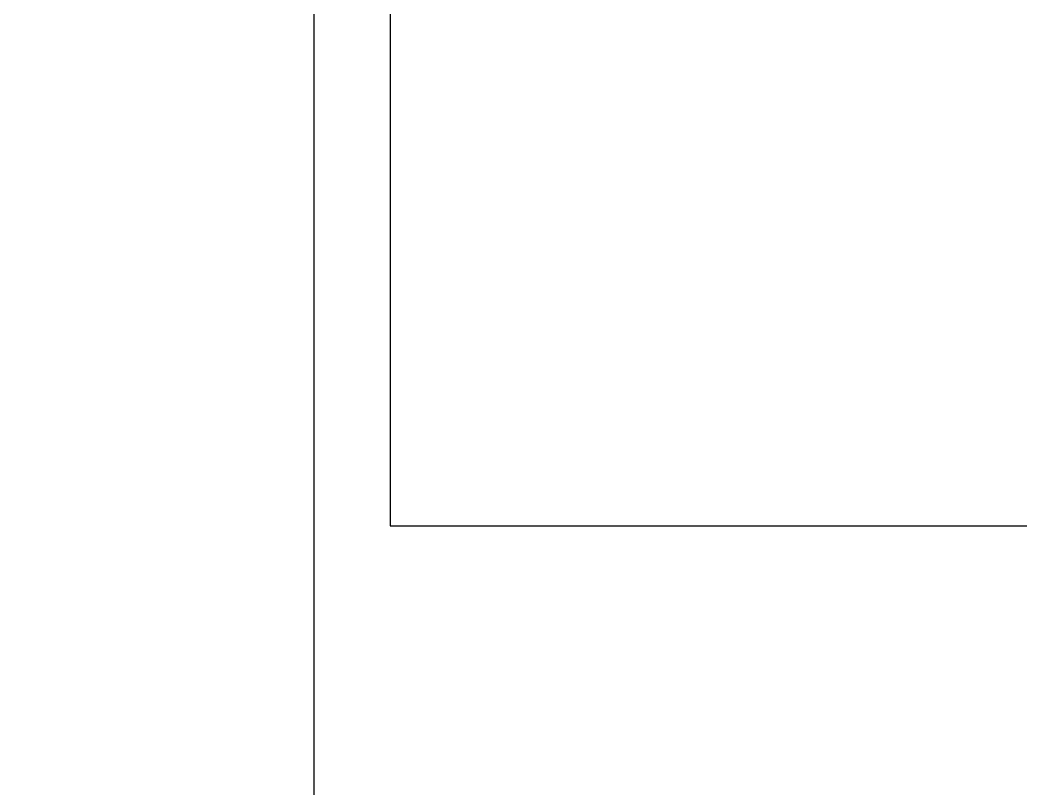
# Model space of a CAD drawing. Header units: millimetres. Extents: x 0 to 69574, y -5 to 41746.
# Drawn here: x 39667.07 to 39704.91, y 32614.53 to 32643.61 of the extents above; entities that cross this region are included whole.
import ezdxf

# ---------------------------------------------------------------- set-up
doc = ezdxf.new("R2010")
doc.units = ezdxf.units.MM
doc.set_wipeout_variables(frame=1)
doc.layers.add('! NO PLOT !', color=7, linetype='Continuous', true_color=0xff75dd, plot=False)
doc.layers.add('000-PI-Oprema', color=30, linetype='Continuous', lineweight=5)
doc.layers.add('000-PI-ORMAR', color=2, linetype='Continuous')

# ---------------------------------------------------------------- blocks, each defined once
blk = doc.blocks.new('F60-47290126')
blk.add_wipeout([(46615.131, 36167.854), (46650.831, 36167.854), (46650.831, 36078.354), (46615.131, 36078.354)]).dxf.layer = '000-PI-Oprema'
at = {"layer": '000-PI-Oprema'}
for p, q in [((46615.131, 36101.825), (46615.131, 36144.384)), ((46650.831, 36101.825), (46650.831, 36144.384)), ((46627.381, 36142.305), (46638.581, 36142.305)), ((46627.381, 36141.03), (46627.381, 36142.305)), ((46638.581, 36142.305), (46638.581, 36141.03)), ((46615.131, 36141.03), (46627.381, 36141.03)), ((46615.131, 36140.904), (46650.831, 36140.904)), ((46627.381, 36141.123), (46638.581, 36141.123)), ((46627.381, 36140.955), (46627.381, 36141.03)), ((46638.581, 36140.955), (46627.381, 36140.955)), ((46627.381, 36140.955), (46627.381, 36137.846)), ((46638.581, 36141.03), (46638.581, 36140.955)), ((46638.581, 36141.03), (46650.831, 36141.03)), ((46638.581, 36140.955), (46638.581, 36137.846)), ((46626.681, 36131.154), (46626.681, 36140.654)), ((46626.681, 36140.654), (46631.131, 36140.654)), ((46626.681, 36140.654), (46626.681, 36140.654)), ((46631.131, 36140.654), (46631.131, 36131.154)), ((46631.131, 36140.654), (46631.131, 36140.654)), ((46630.283, 36139.765), (46627.529, 36139.765)), ((46627.529, 36139.765), (46627.94, 36139.354)), ((46627.529, 36132.043), (46627.529, 36139.765)), ((46629.872, 36139.354), (46630.283, 36139.765)), ((46630.283, 36139.765), (46630.283, 36132.043)), ((46627.94, 36139.354), (46629.872, 36139.354)), ((46627.981, 36132.454), (46627.981, 36139.354)), ((46627.981, 36139.354), (46627.981, 36139.354)), ((46629.06, 36139.354), (46629.831, 36138.605)), ((46629.06, 36139.354), (46629.06, 36139.354)), ((46629.831, 36139.354), (46629.831, 36132.454)), ((46629.831, 36139.354), (46629.831, 36139.354)), ((46638.581, 36138.771), (46627.381, 36138.771)), ((46629.831, 36138.605), (46629.831, 36138.605)), ((46627.381, 36137.846), (46627.381, 36137.475)), ((46638.581, 36137.846), (46627.381, 36137.846)), ((46638.581, 36137.475), (46638.581, 36137.846)), ((46638.581, 36137.597), (46627.381, 36137.597)), ((46627.381, 36137.475), (46638.581, 36137.475)), ((46628.246, 36134.154), (46628.246, 36137.654)), ((46628.246, 36137.654), (46628.246, 36137.654)), ((46628.246, 36137.654), (46628.626, 36137.654)), ((46628.366, 36137.404), (46628.467, 36137.404)), ((46628.366, 36137.004), (46628.366, 36137.404)), ((46628.467, 36137.404), (46628.626, 36137.404)), ((46628.467, 36137.329), (46628.467, 36137.404)), ((46628.601, 36137.404), (46628.601, 36137.404)), ((46628.601, 36137.329), (46628.601, 36137.404)), ((46628.626, 36137.654), (46628.626, 36137.654)), ((46628.626, 36137.654), (46628.846, 36137.654)), ((46628.626, 36134.154), (46628.626, 36137.654)), ((46628.626, 36137.404), (46628.846, 36137.404)), ((46628.626, 36137.404), (46628.626, 36137.404)), ((46628.846, 36137.654), (46628.846, 36137.654)), ((46628.846, 36137.404), (46628.846, 36137.654)), ((46628.846, 36137.404), (46628.846, 36137.404)), ((46628.366, 36137.004), (46628.467, 36137.004)), ((46628.4, 36137.329), (46628.387, 36137.329)), ((46628.387, 36137.329), (46628.387, 36137.079)), ((46628.4, 36137.079), (46628.387, 36137.079)), ((46628.4, 36137.329), (46628.467, 36137.329)), ((46628.4, 36137.079), (46628.4, 36137.329)), ((46628.4, 36137.079), (46628.467, 36137.079)), ((46628.403, 36137.079), (46628.403, 36137.329)), ((46628.467, 36137.329), (46628.626, 36137.329)), ((46628.467, 36137.079), (46628.626, 36137.079)), ((46628.467, 36137.004), (46628.467, 36137.079)), ((46628.467, 36137.004), (46628.626, 36137.004)), ((46628.601, 36137.329), (46628.601, 36137.329)), ((46628.601, 36137.079), (46628.601, 36137.079)), ((46628.601, 36137.004), (46628.601, 36137.079)), ((46628.601, 36137.004), (46628.601, 36137.004)), ((46628.626, 36137.329), (46628.751, 36137.329)), ((46628.626, 36137.079), (46628.751, 36137.079)), ((46628.626, 36137.004), (46628.626, 36137.004)), ((46628.626, 36137.004), (46628.846, 36137.004)), ((46628.751, 36137.329), (46628.751, 36137.329)), ((46628.751, 36137.079), (46628.751, 36137.329)), ((46628.751, 36137.079), (46628.751, 36137.079)), ((46628.846, 36137.004), (46628.846, 36137.004)), ((46628.846, 36136.754), (46628.846, 36137.004)), ((46628.366, 36136.754), (46628.467, 36136.754)), ((46628.366, 36136.354), (46628.366, 36136.754)), ((46628.4, 36136.679), (46628.387, 36136.679)), ((46628.387, 36136.679), (46628.387, 36136.429)), ((46628.4, 36136.679), (46628.467, 36136.679)), ((46628.4, 36136.429), (46628.4, 36136.679)), ((46628.403, 36136.429), (46628.403, 36136.679)), ((46628.467, 36136.754), (46628.626, 36136.754)), ((46628.467, 36136.679), (46628.467, 36136.754)), ((46628.467, 36136.679), (46628.626, 36136.679)), ((46628.601, 36136.754), (46628.601, 36136.754)), ((46628.601, 36136.679), (46628.601, 36136.754)), ((46628.601, 36136.679), (46628.601, 36136.679)), ((46628.626, 36136.754), (46628.846, 36136.754)), ((46628.626, 36136.754), (46628.626, 36136.754)), ((46628.626, 36136.679), (46628.751, 36136.679)), ((46628.751, 36136.679), (46628.751, 36136.679)), ((46628.751, 36136.429), (46628.751, 36136.679)), ((46628.846, 36136.754), (46628.846, 36136.754)), ((46628.366, 36136.354), (46628.467, 36136.354)), ((46628.4, 36136.429), (46628.387, 36136.429)), ((46628.4, 36136.429), (46628.467, 36136.429)), ((46628.467, 36136.429), (46628.626, 36136.429)), ((46628.467, 36136.354), (46628.467, 36136.429)), ((46628.467, 36136.354), (46628.626, 36136.354)), ((46628.601, 36136.429), (46628.601, 36136.429)), ((46628.601, 36136.354), (46628.601, 36136.429)), ((46628.601, 36136.354), (46628.601, 36136.354)), ((46628.626, 36136.429), (46628.751, 36136.429)), ((46628.626, 36136.354), (46628.626, 36136.354)), ((46628.626, 36136.354), (46628.846, 36136.354)), ((46628.751, 36136.429), (46628.751, 36136.429)), ((46628.846, 36136.354), (46628.846, 36136.354)), ((46628.846, 36136.104), (46628.846, 36136.354)), ((46628.366, 36136.104), (46628.467, 36136.104)), ((46628.366, 36135.704), (46628.366, 36136.104)), ((46628.4, 36136.029), (46628.387, 36136.029)), ((46628.387, 36136.029), (46628.387, 36135.779)), ((46628.4, 36136.029), (46628.467, 36136.029)), ((46628.4, 36135.779), (46628.4, 36136.029)), ((46628.403, 36135.779), (46628.403, 36136.029)), ((46628.467, 36136.104), (46628.626, 36136.104)), ((46628.467, 36136.029), (46628.467, 36136.104)), ((46628.467, 36136.029), (46628.626, 36136.029)), ((46628.601, 36136.104), (46628.601, 36136.104)), ((46628.601, 36136.029), (46628.601, 36136.104)), ((46628.601, 36136.029), (46628.601, 36136.029)), ((46628.626, 36136.104), (46628.846, 36136.104)), ((46628.626, 36136.104), (46628.626, 36136.104)), ((46628.626, 36136.029), (46628.751, 36136.029)), ((46628.751, 36136.029), (46628.751, 36136.029)), ((46628.751, 36135.779), (46628.751, 36136.029)), ((46628.846, 36136.104), (46628.846, 36136.104)), ((46628.366, 36135.704), (46628.467, 36135.704)), ((46628.4, 36135.779), (46628.387, 36135.779)), ((46628.4, 36135.779), (46628.467, 36135.779)), ((46628.467, 36135.779), (46628.626, 36135.779)), ((46628.467, 36135.704), (46628.467, 36135.779)), ((46628.467, 36135.704), (46628.626, 36135.704)), ((46628.601, 36135.779), (46628.601, 36135.779)), ((46628.601, 36135.704), (46628.601, 36135.779)), ((46628.601, 36135.704), (46628.601, 36135.704)), ((46628.626, 36135.779), (46628.751, 36135.779)), ((46628.626, 36135.704), (46628.626, 36135.704)), ((46628.626, 36135.704), (46628.846, 36135.704)), ((46628.751, 36135.779), (46628.751, 36135.779)), ((46628.846, 36135.704), (46628.846, 36135.704)), ((46628.846, 36135.454), (46628.846, 36135.704)), ((46628.366, 36135.454), (46628.467, 36135.454)), ((46628.366, 36135.054), (46628.366, 36135.454)), ((46628.4, 36135.379), (46628.387, 36135.379)), ((46628.387, 36135.379), (46628.387, 36135.129)), ((46628.4, 36135.129), (46628.387, 36135.129)), ((46628.4, 36135.379), (46628.467, 36135.379)), ((46628.4, 36135.129), (46628.4, 36135.379)), ((46628.4, 36135.129), (46628.467, 36135.129)), ((46628.403, 36135.129), (46628.403, 36135.379)), ((46628.467, 36135.454), (46628.626, 36135.454)), ((46628.467, 36135.379), (46628.467, 36135.454)), ((46628.467, 36135.379), (46628.626, 36135.379)), ((46628.467, 36135.129), (46628.626, 36135.129)), ((46628.467, 36135.054), (46628.467, 36135.129)), ((46628.601, 36135.454), (46628.601, 36135.454)), ((46628.601, 36135.379), (46628.601, 36135.454)), ((46628.601, 36135.379), (46628.601, 36135.379)), ((46628.601, 36135.129), (46628.601, 36135.129)), ((46628.601, 36135.054), (46628.601, 36135.129)), ((46628.626, 36135.454), (46628.846, 36135.454)), ((46628.626, 36135.454), (46628.626, 36135.454)), ((46628.626, 36135.379), (46628.751, 36135.379)), ((46628.626, 36135.129), (46628.751, 36135.129)), ((46628.751, 36135.379), (46628.751, 36135.379)), ((46628.751, 36135.129), (46628.751, 36135.379)), ((46628.751, 36135.129), (46628.751, 36135.129)), ((46628.846, 36135.454), (46628.846, 36135.454)), ((46628.366, 36135.054), (46628.467, 36135.054)), ((46628.366, 36134.804), (46628.467, 36134.804)), ((46628.366, 36134.404), (46628.366, 36134.804)), ((46628.4, 36134.729), (46628.387, 36134.729)), ((46628.387, 36134.729), (46628.387, 36134.479)), ((46628.4, 36134.729), (46628.467, 36134.729)), ((46628.4, 36134.479), (46628.4, 36134.729)), ((46628.403, 36134.479), (46628.403, 36134.729)), ((46628.467, 36135.054), (46628.626, 36135.054)), ((46628.467, 36134.804), (46628.626, 36134.804)), ((46628.467, 36134.729), (46628.467, 36134.804)), ((46628.467, 36134.729), (46628.626, 36134.729)), ((46628.601, 36135.054), (46628.601, 36135.054)), ((46628.601, 36134.804), (46628.601, 36134.804)), ((46628.601, 36134.729), (46628.601, 36134.804)), ((46628.601, 36134.729), (46628.601, 36134.729)), ((46628.626, 36135.054), (46628.626, 36135.054)), ((46628.626, 36135.054), (46628.846, 36135.054)), ((46628.626, 36134.804), (46628.846, 36134.804)), ((46628.626, 36134.804), (46628.626, 36134.804)), ((46628.626, 36134.729), (46628.751, 36134.729)), ((46628.751, 36134.729), (46628.751, 36134.729)), ((46628.751, 36134.479), (46628.751, 36134.729)), ((46628.846, 36135.054), (46628.846, 36135.054)), ((46628.846, 36134.804), (46628.846, 36135.054)), ((46628.846, 36134.804), (46628.846, 36134.804)), ((46628.366, 36134.404), (46628.467, 36134.404)), ((46628.4, 36134.479), (46628.387, 36134.479)), ((46628.4, 36134.479), (46628.467, 36134.479)), ((46628.467, 36134.479), (46628.626, 36134.479)), ((46628.467, 36134.404), (46628.467, 36134.479)), ((46628.467, 36134.404), (46628.626, 36134.404)), ((46628.601, 36134.479), (46628.601, 36134.479)), ((46628.601, 36134.404), (46628.601, 36134.479)), ((46628.601, 36134.404), (46628.601, 36134.404)), ((46628.626, 36134.479), (46628.751, 36134.479)), ((46628.626, 36134.404), (46628.846, 36134.404)), ((46628.626, 36134.404), (46628.626, 36134.404)), ((46628.751, 36134.479), (46628.751, 36134.479)), ((46628.846, 36134.404), (46628.846, 36134.404)), ((46628.846, 36134.154), (46628.846, 36134.404)), ((46628.246, 36134.154), (46628.626, 36134.154)), ((46628.246, 36134.154), (46628.246, 36134.154)), ((46628.626, 36134.154), (46628.846, 36134.154)), ((46628.626, 36134.154), (46628.626, 36134.154)), ((46628.846, 36134.154), (46628.846, 36134.154)), ((46642.736, 36133.033), (46642.737, 36133.299)), ((46642.737, 36133.564), (46646.345, 36133.564)), ((46642.737, 36133.299), (46642.737, 36133.564)), ((46642.737, 36133.564), (46642.737, 36133.564)), ((46646.346, 36133.299), (46646.345, 36133.564)), ((46646.345, 36133.564), (46646.345, 36133.564)), ((46646.347, 36133.033), (46646.346, 36133.299)), ((46629.831, 36133.203), (46629.06, 36132.454)), ((46629.831, 36133.203), (46629.831, 36133.203)), ((46642.736, 36132.768), (46642.736, 36133.033)), ((46646.347, 36132.768), (46646.347, 36133.033)), ((46642.735, 36132.502), (46642.736, 36132.768)), ((46642.735, 36132.236), (46642.735, 36132.502)), ((46646.348, 36132.502), (46646.347, 36132.768)), ((46646.348, 36132.236), (46646.348, 36132.502)), ((46627.529, 36132.043), (46627.94, 36132.454)), ((46627.94, 36132.454), (46629.872, 36132.454)), ((46627.981, 36132.454), (46627.981, 36132.454)), ((46629.06, 36132.454), (46629.06, 36132.454)), ((46629.831, 36132.454), (46629.831, 36132.454)), ((46630.283, 36132.043), (46629.872, 36132.454)), ((46642.734, 36131.971), (46642.735, 36132.236)), ((46646.349, 36131.971), (46646.348, 36132.236)), ((46630.283, 36132.043), (46627.529, 36132.043)), ((46642.733, 36131.705), (46642.734, 36131.971)), ((46642.733, 36131.705), (46646.35, 36131.705)), ((46642.733, 36131.705), (46642.733, 36131.705)), ((46646.35, 36131.705), (46646.349, 36131.971)), ((46646.35, 36131.705), (46646.35, 36131.705)), ((46631.131, 36131.154), (46626.681, 36131.154)), ((46626.681, 36131.154), (46626.681, 36131.154)), ((46631.131, 36131.154), (46631.131, 36131.154)), ((46642.737, 36129.964), (46646.345, 36129.964)), ((46642.737, 36129.699), (46642.737, 36129.964)), ((46642.737, 36129.964), (46642.737, 36129.964)), ((46646.346, 36129.699), (46646.345, 36129.964)), ((46646.345, 36129.964), (46646.345, 36129.964)), ((46642.736, 36129.433), (46642.737, 36129.699)), ((46642.736, 36129.168), (46642.736, 36129.433)), ((46646.347, 36129.433), (46646.346, 36129.699)), ((46646.347, 36129.168), (46646.347, 36129.433)), ((46615.131, 36129.104), (46615.131, 36129.104)), ((46616.083, 36129.104), (46615.131, 36129.104)), ((46615.157, 36129.104), (46615.157, 36117.104)), ((46615.157, 36129.104), (46615.157, 36117.104)), ((46615.157, 36129.104), (46615.157, 36117.104)), ((46615.157, 36129.104), (46615.157, 36117.104)), ((46616.083, 36117.104), (46616.083, 36129.104)), ((46616.083, 36117.104), (46616.083, 36129.104)), ((46616.083, 36117.104), (46616.083, 36129.104)), ((46616.083, 36117.104), (46616.083, 36129.104)), ((46616.083, 36117.104), (46616.083, 36129.104)), ((46642.735, 36128.902), (46642.736, 36129.168)), ((46646.348, 36128.902), (46646.347, 36129.168)), ((46649.879, 36117.104), (46649.879, 36129.104)), ((46650.831, 36129.104), (46649.879, 36129.104)), ((46649.879, 36129.104), (46649.879, 36117.104)), ((46649.879, 36117.104), (46649.879, 36129.104)), ((46649.879, 36117.104), (46649.879, 36129.104)), ((46649.879, 36117.104), (46649.879, 36129.104)), ((46650.806, 36117.104), (46650.806, 36129.104)), ((46650.806, 36117.104), (46650.806, 36129.104)), ((46650.806, 36117.104), (46650.806, 36129.104)), ((46650.806, 36117.104), (46650.806, 36129.104)), ((46650.831, 36129.104), (46650.831, 36129.104)), ((46642.735, 36128.636), (46642.735, 36128.902)), ((46646.348, 36128.636), (46646.348, 36128.902)), ((46642.733, 36128.105), (46642.734, 36128.371)), ((46642.734, 36128.371), (46642.735, 36128.636)), ((46646.349, 36128.371), (46646.348, 36128.636)), ((46646.35, 36128.105), (46646.349, 36128.371)), ((46642.733, 36128.105), (46646.35, 36128.105)), ((46642.733, 36128.105), (46642.733, 36128.105)), ((46646.35, 36128.105), (46646.35, 36128.105)), ((46630.942, 36127.769), (46630.942, 36127.504)), ((46634.541, 36127.769), (46630.942, 36127.769)), ((46630.942, 36127.769), (46630.942, 36127.769)), ((46634.541, 36127.769), (46634.541, 36127.504)), ((46634.541, 36127.769), (46634.541, 36127.769)), ((46630.942, 36127.504), (46630.943, 36127.24)), ((46630.943, 36127.24), (46630.943, 36126.975)), ((46634.541, 36127.504), (46634.54, 36127.24)), ((46634.54, 36127.24), (46634.54, 36126.975)), ((46630.943, 36126.975), (46630.943, 36126.711)), ((46634.54, 36126.975), (46634.54, 36126.711)), ((46630.943, 36126.711), (46630.943, 36126.446)), ((46630.943, 36126.446), (46630.944, 36126.182)), ((46634.54, 36126.446), (46634.539, 36126.182)), ((46634.54, 36126.711), (46634.54, 36126.446)), ((46630.944, 36126.182), (46630.944, 36125.917)), ((46634.539, 36126.182), (46634.539, 36125.917)), ((46642.736, 36125.833), (46642.737, 36126.099)), ((46642.737, 36126.364), (46646.345, 36126.364)), ((46642.737, 36126.099), (46642.737, 36126.364)), ((46642.737, 36126.364), (46642.737, 36126.364)), ((46646.346, 36126.099), (46646.345, 36126.364)), ((46646.345, 36126.364), (46646.345, 36126.364)), ((46646.347, 36125.833), (46646.346, 36126.099)), ((46634.539, 36125.917), (46630.944, 36125.917)), ((46630.944, 36125.917), (46630.944, 36125.917)), ((46634.539, 36125.917), (46634.539, 36125.917)), ((46642.736, 36125.568), (46642.736, 36125.833)), ((46646.347, 36125.568), (46646.347, 36125.833)), ((46642.735, 36125.302), (46642.736, 36125.568)), ((46642.735, 36125.036), (46642.735, 36125.302)), ((46646.348, 36125.302), (46646.347, 36125.568)), ((46646.348, 36125.036), (46646.348, 36125.302)), ((46642.734, 36124.771), (46642.735, 36125.036)), ((46646.349, 36124.771), (46646.348, 36125.036)), ((46642.733, 36124.505), (46642.734, 36124.771)), ((46646.35, 36124.505), (46646.349, 36124.771)), ((46642.733, 36124.505), (46646.35, 36124.505)), ((46642.733, 36124.505), (46642.733, 36124.505)), ((46646.35, 36124.505), (46646.35, 36124.505)), ((46630.945, 36123.813), (46630.945, 36124.062)), ((46634.538, 36124.062), (46630.945, 36124.062)), ((46630.945, 36124.062), (46630.945, 36124.062)), ((46630.945, 36123.564), (46630.945, 36123.813)), ((46634.538, 36124.062), (46634.538, 36123.813)), ((46634.538, 36124.062), (46634.538, 36124.062)), ((46634.538, 36123.813), (46634.538, 36123.564)), ((46630.945, 36123.314), (46630.945, 36123.564)), ((46634.538, 36123.564), (46634.538, 36123.314)), ((46630.945, 36123.065), (46630.945, 36123.314)), ((46630.945, 36122.816), (46630.945, 36123.065)), ((46634.538, 36123.314), (46634.538, 36123.065)), ((46634.538, 36123.065), (46634.538, 36122.816)), ((46630.945, 36122.567), (46630.945, 36122.816)), ((46634.538, 36122.816), (46634.538, 36122.567)), ((46642.737, 36122.764), (46646.345, 36122.764)), ((46642.737, 36122.499), (46642.737, 36122.764)), ((46642.737, 36122.764), (46642.737, 36122.764)), ((46646.346, 36122.499), (46646.345, 36122.764)), ((46646.345, 36122.764), (46646.345, 36122.764)), ((46630.945, 36122.318), (46630.945, 36122.567)), ((46634.538, 36122.318), (46630.945, 36122.318)), ((46630.945, 36122.318), (46630.945, 36122.318)), ((46634.538, 36122.567), (46634.538, 36122.318)), ((46634.538, 36122.318), (46634.538, 36122.318)), ((46642.736, 36122.233), (46642.737, 36122.499)), ((46646.347, 36122.233), (46646.346, 36122.499)), ((46642.735, 36121.702), (46642.736, 36121.967)), ((46642.736, 36121.967), (46642.736, 36122.233)), ((46646.347, 36121.967), (46646.347, 36122.233)), ((46646.348, 36121.702), (46646.347, 36121.967)), ((46642.735, 36121.436), (46642.735, 36121.702)), ((46646.348, 36121.436), (46646.348, 36121.702)), ((46642.733, 36120.905), (46642.734, 36121.171)), ((46642.734, 36121.171), (46642.735, 36121.436)), ((46646.349, 36121.171), (46646.348, 36121.436)), ((46646.35, 36120.905), (46646.349, 36121.171)), ((46642.733, 36120.905), (46646.35, 36120.905)), ((46642.733, 36120.905), (46642.733, 36120.905)), ((46646.35, 36120.905), (46646.35, 36120.905)), ((46630.944, 36120.462), (46630.944, 36120.213)), ((46634.539, 36120.462), (46630.944, 36120.462)), ((46630.944, 36120.462), (46630.944, 36120.462)), ((46634.539, 36120.462), (46634.539, 36120.213)), ((46634.539, 36120.462), (46634.539, 36120.462)), ((46616.138, 36119.918), (46616.145, 36119.983)), ((46616.145, 36119.983), (46616.157, 36120.048)), ((46616.157, 36120.048), (46616.164, 36120.084)), ((46616.157, 36120.048), (46616.157, 36120.048)), ((46616.164, 36120.084), (46616.173, 36120.121)), ((46616.173, 36120.121), (46616.182, 36120.157)), ((46616.182, 36120.157), (46616.193, 36120.193)), ((46616.193, 36120.193), (46616.204, 36120.229)), ((46616.204, 36120.229), (46616.217, 36120.265)), ((46616.217, 36120.265), (46616.23, 36120.3)), ((46616.23, 36120.3), (46616.296, 36120.287)), ((46616.23, 36120.3), (46616.23, 36120.3)), ((46616.296, 36120.287), (46616.362, 36120.275)), ((46616.362, 36120.275), (46616.428, 36120.263)), ((46616.428, 36120.263), (46616.494, 36120.251)), ((46616.494, 36120.251), (46616.56, 36120.238)), ((46616.56, 36120.238), (46616.626, 36120.226)), ((46616.572, 36119.988), (46616.561, 36119.953)), ((46616.585, 36120.022), (46616.572, 36119.988)), ((46616.6, 36120.056), (46616.585, 36120.022)), ((46616.616, 36120.089), (46616.6, 36120.056)), ((46616.633, 36120.121), (46616.616, 36120.089)), ((46616.626, 36120.226), (46616.692, 36120.214)), ((46616.652, 36120.153), (46616.633, 36120.121)), ((46616.671, 36120.184), (46616.652, 36120.153)), ((46616.692, 36120.214), (46616.671, 36120.184)), ((46616.692, 36120.214), (46616.692, 36120.214)), ((46617.432, 36120.073), (46617.498, 36120.062)), ((46617.452, 36120.043), (46617.432, 36120.073)), ((46617.432, 36120.073), (46617.432, 36120.073)), ((46617.472, 36120.012), (46617.452, 36120.043)), ((46617.49, 36119.98), (46617.472, 36120.012)), ((46617.506, 36119.947), (46617.49, 36119.98)), ((46617.498, 36120.062), (46617.564, 36120.05)), ((46617.564, 36120.05), (46617.63, 36120.038)), ((46617.63, 36120.038), (46617.697, 36120.026)), ((46617.697, 36120.026), (46617.763, 36120.014)), ((46617.763, 36120.014), (46617.829, 36120.002)), ((46617.829, 36120.002), (46617.895, 36119.99)), ((46617.895, 36119.99), (46617.917, 36119.928)), ((46617.895, 36119.99), (46617.895, 36119.99)), ((46630.944, 36120.213), (46630.944, 36119.963)), ((46634.539, 36120.213), (46634.539, 36119.963)), ((46616.131, 36119.786), (46616.133, 36119.852)), ((46616.132, 36119.72), (46616.131, 36119.786)), ((46616.137, 36119.654), (46616.132, 36119.72)), ((46616.133, 36119.852), (46616.138, 36119.918)), ((46616.144, 36119.589), (46616.137, 36119.654)), ((46616.54, 36119.846), (46616.537, 36119.809)), ((46616.537, 36119.809), (46616.537, 36119.773)), ((46616.537, 36119.773), (46616.539, 36119.736)), ((46616.539, 36119.736), (46616.543, 36119.7)), ((46616.545, 36119.882), (46616.54, 36119.846)), ((46616.543, 36119.7), (46616.549, 36119.664)), ((46616.552, 36119.918), (46616.545, 36119.882)), ((46616.549, 36119.664), (46616.557, 36119.628)), ((46616.561, 36119.953), (46616.552, 36119.918)), ((46616.557, 36119.628), (46616.568, 36119.593)), ((46616.568, 36119.593), (46616.581, 36119.558)), ((46617.522, 36119.914), (46617.506, 36119.947)), ((46617.535, 36119.88), (46617.522, 36119.914)), ((46617.548, 36119.845), (46617.535, 36119.88)), ((46617.558, 36119.81), (46617.548, 36119.845)), ((46617.567, 36119.774), (46617.558, 36119.81)), ((46617.575, 36119.738), (46617.567, 36119.774)), ((46617.581, 36119.702), (46617.575, 36119.738)), ((46617.585, 36119.666), (46617.581, 36119.702)), ((46617.588, 36119.629), (46617.585, 36119.666)), ((46617.587, 36119.556), (46617.589, 36119.592)), ((46617.589, 36119.592), (46617.588, 36119.629)), ((46617.917, 36119.928), (46617.936, 36119.865)), ((46617.936, 36119.865), (46617.952, 36119.802)), ((46617.952, 36119.802), (46617.966, 36119.737)), ((46617.966, 36119.737), (46617.977, 36119.672)), ((46617.977, 36119.672), (46617.985, 36119.607)), ((46617.985, 36119.607), (46617.99, 36119.542)), ((46630.944, 36119.963), (46630.943, 36119.714)), ((46630.943, 36119.714), (46630.943, 36119.464)), ((46634.539, 36119.963), (46634.54, 36119.714)), ((46634.54, 36119.714), (46634.54, 36119.464)), ((46616.155, 36119.524), (46616.144, 36119.589)), ((46616.168, 36119.46), (46616.155, 36119.524)), ((46616.186, 36119.396), (46616.168, 36119.46)), ((46616.207, 36119.333), (46616.186, 36119.396)), ((46616.232, 36119.272), (46616.207, 36119.333)), ((46616.261, 36119.213), (46616.232, 36119.272)), ((46616.581, 36119.558), (46616.596, 36119.525)), ((46616.596, 36119.525), (46616.614, 36119.493)), ((46616.614, 36119.493), (46616.634, 36119.462)), ((46616.634, 36119.462), (46616.655, 36119.433)), ((46616.655, 36119.433), (46616.679, 36119.405)), ((46616.679, 36119.405), (46616.704, 36119.378)), ((46616.704, 36119.378), (46616.731, 36119.353)), ((46616.731, 36119.353), (46616.76, 36119.33)), ((46616.76, 36119.33), (46616.79, 36119.308)), ((46616.79, 36119.308), (46616.821, 36119.289)), ((46616.821, 36119.289), (46616.853, 36119.271)), ((46616.853, 36119.271), (46616.886, 36119.255)), ((46616.886, 36119.255), (46616.92, 36119.241)), ((46616.92, 36119.241), (46616.954, 36119.229)), ((46616.954, 36119.229), (46616.99, 36119.219)), ((46616.99, 36119.219), (46617.025, 36119.21)), ((46617.318, 36119.206), (46617.353, 36119.216)), ((46617.353, 36119.216), (46617.387, 36119.229)), ((46617.387, 36119.229), (46617.42, 36119.246)), ((46617.42, 36119.246), (46617.451, 36119.267)), ((46617.451, 36119.267), (46617.479, 36119.29)), ((46617.479, 36119.29), (46617.504, 36119.317)), ((46617.504, 36119.317), (46617.526, 36119.347)), ((46617.526, 36119.347), (46617.544, 36119.379)), ((46617.544, 36119.379), (46617.559, 36119.412)), ((46617.559, 36119.412), (46617.57, 36119.447)), ((46617.57, 36119.447), (46617.579, 36119.483)), ((46617.579, 36119.483), (46617.584, 36119.519)), ((46617.584, 36119.519), (46617.587, 36119.556)), ((46617.984, 36119.278), (46617.974, 36119.213)), ((46617.99, 36119.344), (46617.984, 36119.278)), ((46617.99, 36119.542), (46617.993, 36119.476)), ((46617.993, 36119.41), (46617.99, 36119.344)), ((46617.993, 36119.476), (46617.993, 36119.41)), ((46630.943, 36119.464), (46630.943, 36119.215)), ((46630.943, 36119.215), (46630.943, 36118.965)), ((46634.54, 36119.464), (46634.54, 36119.215)), ((46634.54, 36119.215), (46634.54, 36118.965)), ((46616.293, 36119.156), (46616.261, 36119.213)), ((46616.329, 36119.101), (46616.293, 36119.156)), ((46616.369, 36119.048), (46616.329, 36119.101)), ((46616.412, 36118.998), (46616.369, 36119.048)), ((46616.458, 36118.951), (46616.412, 36118.998)), ((46616.507, 36118.906), (46616.458, 36118.951)), ((46616.557, 36118.864), (46616.507, 36118.906)), ((46616.61, 36118.826), (46616.557, 36118.864)), ((46617.025, 36119.21), (46617.062, 36119.204)), ((46617.062, 36119.204), (46617.098, 36119.199)), ((46617.098, 36119.199), (46617.135, 36119.195)), ((46617.135, 36119.195), (46617.171, 36119.193)), ((46617.171, 36119.193), (46617.208, 36119.193)), ((46617.208, 36119.193), (46617.245, 36119.195)), ((46617.245, 36119.195), (46617.281, 36119.199)), ((46617.281, 36119.199), (46617.318, 36119.206)), ((46617.821, 36118.852), (46617.776, 36118.802)), ((46617.859, 36118.905), (46617.821, 36118.852)), ((46617.893, 36118.962), (46617.859, 36118.905)), ((46617.92, 36119.022), (46617.893, 36118.962)), ((46617.943, 36119.085), (46617.92, 36119.022)), ((46617.961, 36119.148), (46617.943, 36119.085)), ((46617.974, 36119.213), (46617.961, 36119.148)), ((46630.943, 36118.965), (46630.942, 36118.716)), ((46634.54, 36118.965), (46634.541, 36118.716)), ((46642.736, 36118.633), (46642.737, 36118.899)), ((46642.737, 36119.164), (46646.345, 36119.164)), ((46642.737, 36118.899), (46642.737, 36119.164)), ((46642.737, 36119.164), (46642.737, 36119.164)), ((46646.346, 36118.899), (46646.345, 36119.164)), ((46646.345, 36119.164), (46646.345, 36119.164)), ((46646.347, 36118.633), (46646.346, 36118.899)), ((46616.666, 36118.79), (46616.61, 36118.826)), ((46616.723, 36118.757), (46616.666, 36118.79)), ((46616.782, 36118.728), (46616.723, 36118.757)), ((46616.843, 36118.702), (46616.782, 36118.728)), ((46616.905, 36118.679), (46616.843, 36118.702)), ((46616.968, 36118.66), (46616.905, 36118.679)), ((46617.032, 36118.644), (46616.968, 36118.66)), ((46617.097, 36118.632), (46617.032, 36118.644)), ((46617.162, 36118.624), (46617.097, 36118.632)), ((46617.228, 36118.62), (46617.162, 36118.624)), ((46617.294, 36118.619), (46617.228, 36118.62)), ((46617.36, 36118.622), (46617.294, 36118.619)), ((46617.426, 36118.63), (46617.36, 36118.622)), ((46617.49, 36118.644), (46617.426, 36118.63)), ((46617.553, 36118.663), (46617.49, 36118.644)), ((46617.615, 36118.688), (46617.553, 36118.663)), ((46617.673, 36118.72), (46617.615, 36118.688)), ((46617.727, 36118.758), (46617.673, 36118.72)), ((46617.776, 36118.802), (46617.727, 36118.758)), ((46634.541, 36118.716), (46630.942, 36118.716)), ((46630.942, 36118.716), (46630.942, 36118.716)), ((46634.541, 36118.716), (46634.541, 36118.716)), ((46642.736, 36118.367), (46642.736, 36118.633)), ((46646.347, 36118.367), (46646.347, 36118.633)), ((46616.237, 36118.071), (46616.273, 36118.125)), ((46616.273, 36118.125), (46616.314, 36118.176)), ((46616.314, 36118.176), (46616.36, 36118.221)), ((46616.36, 36118.221), (46616.411, 36118.262)), ((46616.411, 36118.262), (46616.466, 36118.298)), ((46616.466, 36118.298), (46616.524, 36118.327)), ((46616.524, 36118.327), (46616.585, 36118.35)), ((46616.585, 36118.35), (46616.648, 36118.367)), ((46616.648, 36118.367), (46616.712, 36118.379)), ((46616.712, 36118.379), (46616.777, 36118.385)), ((46616.777, 36118.385), (46616.843, 36118.387)), ((46616.843, 36118.387), (46616.908, 36118.385)), ((46616.908, 36118.385), (46616.973, 36118.379)), ((46616.973, 36118.379), (46616.973, 36118.379)), ((46616.973, 36118.379), (46616.995, 36118.376)), ((46616.995, 36118.376), (46617.017, 36118.373)), ((46617.017, 36118.373), (46617.039, 36118.369)), ((46617.039, 36118.369), (46617.061, 36118.365)), ((46617.061, 36118.365), (46617.083, 36118.361)), ((46617.083, 36118.361), (46617.105, 36118.357)), ((46617.105, 36118.357), (46617.127, 36118.352)), ((46617.127, 36118.352), (46617.127, 36118.352)), ((46617.127, 36118.352), (46617.218, 36118.334)), ((46617.218, 36118.334), (46617.218, 36118.334)), ((46617.218, 36118.334), (46617.218, 36118.153)), ((46617.218, 36118.153), (46617.218, 36117.973)), ((46617.403, 36118.22), (46617.403, 36118.22)), ((46617.403, 36118.22), (46617.466, 36118.208)), ((46617.419, 36118.187), (46617.403, 36118.22)), ((46617.435, 36118.154), (46617.419, 36118.187)), ((46617.451, 36118.121), (46617.435, 36118.154)), ((46617.466, 36118.088), (46617.451, 36118.121)), ((46617.466, 36118.208), (46617.529, 36118.196)), ((46617.48, 36118.054), (46617.466, 36118.088)), ((46617.529, 36118.196), (46617.592, 36118.184)), ((46617.592, 36118.184), (46617.655, 36118.172)), ((46617.655, 36118.172), (46617.717, 36118.16)), ((46617.717, 36118.16), (46617.78, 36118.149)), ((46617.78, 36118.149), (46617.843, 36118.137)), ((46617.843, 36118.137), (46617.843, 36118.137)), ((46617.843, 36118.137), (46617.866, 36118.076)), ((46642.735, 36118.102), (46642.736, 36118.367)), ((46642.735, 36117.836), (46642.735, 36118.102)), ((46646.348, 36118.102), (46646.347, 36118.367)), ((46646.348, 36117.836), (46646.348, 36118.102)), ((46616.133, 36117.698), (46616.138, 36117.763)), ((46616.138, 36117.763), (46616.148, 36117.828)), ((46616.148, 36117.828), (46616.162, 36117.891)), ((46616.162, 36117.891), (46616.181, 36117.954)), ((46616.181, 36117.954), (46616.206, 36118.014)), ((46616.206, 36118.014), (46616.237, 36118.071)), ((46616.535, 36117.713), (46616.526, 36117.691)), ((46616.547, 36117.734), (46616.535, 36117.713)), ((46616.56, 36117.754), (46616.547, 36117.734)), ((46616.576, 36117.772), (46616.56, 36117.754)), ((46616.593, 36117.789), (46616.576, 36117.772)), ((46616.612, 36117.804), (46616.593, 36117.789)), ((46616.633, 36117.817), (46616.612, 36117.804)), ((46616.654, 36117.827), (46616.633, 36117.817)), ((46616.677, 36117.836), (46616.654, 36117.827)), ((46616.7, 36117.842), (46616.677, 36117.836)), ((46616.724, 36117.847), (46616.7, 36117.842)), ((46616.748, 36117.85), (46616.724, 36117.847)), ((46616.772, 36117.851), (46616.748, 36117.85)), ((46616.796, 36117.851), (46616.772, 36117.851)), ((46616.82, 36117.85), (46616.796, 36117.851)), ((46616.844, 36117.847), (46616.82, 36117.85)), ((46616.868, 36117.842), (46616.844, 36117.847)), ((46616.868, 36117.743), (46616.868, 36117.842)), ((46616.868, 36117.842), (46616.868, 36117.842)), ((46616.868, 36117.643), (46616.868, 36117.743)), ((46617.218, 36117.973), (46617.218, 36117.792)), ((46617.218, 36117.792), (46617.218, 36117.612)), ((46617.494, 36118.021), (46617.48, 36118.054)), ((46617.508, 36117.987), (46617.494, 36118.021)), ((46617.521, 36117.953), (46617.508, 36117.987)), ((46617.533, 36117.918), (46617.521, 36117.953)), ((46617.544, 36117.884), (46617.533, 36117.918)), ((46617.555, 36117.849), (46617.544, 36117.884)), ((46617.565, 36117.814), (46617.555, 36117.849)), ((46617.575, 36117.779), (46617.565, 36117.814)), ((46617.583, 36117.744), (46617.575, 36117.779)), ((46617.591, 36117.708), (46617.583, 36117.744)), ((46617.598, 36117.673), (46617.591, 36117.708)), ((46617.866, 36118.076), (46617.886, 36118.015)), ((46617.886, 36118.015), (46617.905, 36117.953)), ((46617.905, 36117.953), (46617.922, 36117.891)), ((46617.922, 36117.891), (46617.938, 36117.828)), ((46617.938, 36117.828), (46617.951, 36117.765)), ((46617.951, 36117.765), (46617.963, 36117.701)), ((46617.963, 36117.701), (46617.973, 36117.637)), ((46642.734, 36117.57), (46642.735, 36117.836)), ((46646.349, 36117.57), (46646.348, 36117.836)), ((46616.131, 36117.633), (46616.133, 36117.698)), ((46616.133, 36117.568), (46616.131, 36117.633)), ((46616.139, 36117.503), (46616.133, 36117.568)), ((46616.147, 36117.438), (46616.139, 36117.503)), ((46616.159, 36117.375), (46616.147, 36117.438)), ((46616.175, 36117.312), (46616.159, 36117.375)), ((46616.51, 36117.62), (46616.508, 36117.596)), ((46616.508, 36117.596), (46616.508, 36117.572)), ((46616.508, 36117.572), (46616.509, 36117.548)), ((46616.509, 36117.548), (46616.511, 36117.524)), ((46616.513, 36117.644), (46616.51, 36117.62)), ((46616.511, 36117.524), (46616.515, 36117.5)), ((46616.519, 36117.667), (46616.513, 36117.644)), ((46616.515, 36117.5), (46616.52, 36117.476)), ((46616.526, 36117.691), (46616.519, 36117.667)), ((46616.52, 36117.476), (46616.526, 36117.453)), ((46616.526, 36117.453), (46616.533, 36117.43)), ((46616.533, 36117.43), (46616.542, 36117.408)), ((46616.542, 36117.408), (46616.552, 36117.386)), ((46616.552, 36117.386), (46616.563, 36117.365)), ((46616.563, 36117.365), (46616.576, 36117.345)), ((46616.576, 36117.345), (46616.59, 36117.325)), ((46616.59, 36117.325), (46616.605, 36117.306)), ((46616.868, 36117.543), (46616.868, 36117.643)), ((46616.868, 36117.443), (46616.868, 36117.543)), ((46616.868, 36117.343), (46616.868, 36117.443)), ((46616.868, 36117.243), (46616.868, 36117.343)), ((46617.218, 36117.612), (46617.218, 36117.431)), ((46617.218, 36117.431), (46617.218, 36117.25)), ((46617.603, 36117.637), (46617.598, 36117.673)), ((46617.601, 36117.311), (46617.608, 36117.346)), ((46617.608, 36117.601), (46617.603, 36117.637)), ((46617.612, 36117.565), (46617.608, 36117.601)), ((46617.608, 36117.346), (46617.613, 36117.383)), ((46617.615, 36117.528), (46617.612, 36117.565)), ((46617.613, 36117.383), (46617.616, 36117.419)), ((46617.616, 36117.492), (46617.615, 36117.528)), ((46617.617, 36117.456), (46617.616, 36117.492)), ((46617.616, 36117.419), (46617.617, 36117.456)), ((46617.973, 36117.637), (46617.981, 36117.573)), ((46617.981, 36117.573), (46617.987, 36117.509)), ((46617.987, 36117.509), (46617.991, 36117.445)), ((46617.991, 36117.445), (46617.993, 36117.38)), ((46617.993, 36117.38), (46617.993, 36117.315)), ((46642.733, 36117.305), (46642.734, 36117.57)), ((46646.35, 36117.305), (46646.349, 36117.57)), ((46615.131, 36117.104), (46615.131, 36117.104)), ((46615.131, 36117.104), (46616.083, 36117.104)), ((46616.195, 36117.25), (46616.175, 36117.312)), ((46616.218, 36117.189), (46616.195, 36117.25)), ((46616.245, 36117.13), (46616.218, 36117.189)), ((46616.276, 36117.072), (46616.245, 36117.13)), ((46616.31, 36117.018), (46616.276, 36117.072)), ((46616.348, 36116.965), (46616.31, 36117.018)), ((46616.389, 36116.915), (46616.348, 36116.965)), ((46616.605, 36117.306), (46616.621, 36117.289)), ((46616.621, 36117.289), (46616.639, 36117.272)), ((46616.639, 36117.272), (46616.657, 36117.256)), ((46616.657, 36117.256), (46616.675, 36117.241)), ((46616.675, 36117.241), (46616.695, 36117.227)), ((46616.695, 36117.227), (46616.715, 36117.214)), ((46616.715, 36117.214), (46616.736, 36117.201)), ((46616.736, 36117.201), (46616.757, 36117.19)), ((46616.757, 36117.19), (46616.778, 36117.179)), ((46616.778, 36117.179), (46616.8, 36117.169)), ((46616.8, 36117.169), (46616.822, 36117.16)), ((46616.822, 36117.16), (46616.845, 36117.152)), ((46616.845, 36117.152), (46616.868, 36117.144)), ((46616.868, 36117.144), (46616.868, 36117.243)), ((46616.868, 36117.144), (46616.868, 36117.144)), ((46617.218, 36117.25), (46617.218, 36117.07)), ((46617.218, 36117.07), (46617.218, 36117.07)), ((46617.218, 36117.07), (46617.222, 36117.07)), ((46617.222, 36117.07), (46617.226, 36117.07)), ((46617.226, 36117.07), (46617.23, 36117.069)), ((46617.23, 36117.069), (46617.234, 36117.069)), ((46617.234, 36117.069), (46617.238, 36117.069)), ((46617.238, 36117.069), (46617.242, 36117.068)), ((46617.242, 36117.068), (46617.246, 36117.068)), ((46617.246, 36117.068), (46617.246, 36117.068)), ((46617.246, 36117.068), (46617.282, 36117.067)), ((46617.282, 36117.067), (46617.319, 36117.068)), ((46617.319, 36117.068), (46617.355, 36117.073)), ((46617.355, 36117.073), (46617.39, 36117.081)), ((46617.39, 36117.081), (46617.425, 36117.092)), ((46617.425, 36117.092), (46617.459, 36117.107)), ((46617.459, 36117.107), (46617.49, 36117.127)), ((46617.49, 36117.127), (46617.517, 36117.151)), ((46617.517, 36117.151), (46617.542, 36117.178)), ((46617.542, 36117.178), (46617.562, 36117.209)), ((46617.562, 36117.209), (46617.578, 36117.241)), ((46617.578, 36117.241), (46617.591, 36117.276)), ((46617.591, 36117.276), (46617.601, 36117.311)), ((46617.945, 36116.995), (46617.923, 36116.933)), ((46617.962, 36117.057), (46617.945, 36116.995)), ((46617.975, 36117.121), (46617.962, 36117.057)), ((46617.984, 36117.185), (46617.975, 36117.121)), ((46617.99, 36117.25), (46617.984, 36117.185)), ((46617.993, 36117.315), (46617.99, 36117.25)), ((46642.733, 36117.305), (46646.35, 36117.305)), ((46642.733, 36117.305), (46642.733, 36117.305)), ((46646.35, 36117.305), (46646.35, 36117.305)), ((46649.879, 36117.104), (46650.831, 36117.104)), ((46650.831, 36117.104), (46650.831, 36117.104)), ((46616.433, 36116.867), (46616.389, 36116.915)), ((46616.48, 36116.822), (46616.433, 36116.867)), ((46616.529, 36116.78), (46616.48, 36116.822)), ((46616.581, 36116.741), (46616.529, 36116.78)), ((46616.634, 36116.704), (46616.581, 36116.741)), ((46616.69, 36116.671), (46616.634, 36116.704)), ((46616.747, 36116.64), (46616.69, 36116.671)), ((46616.806, 36116.613), (46616.747, 36116.64)), ((46616.867, 36116.589), (46616.806, 36116.613)), ((46616.928, 36116.569), (46616.867, 36116.589)), ((46616.991, 36116.552), (46616.928, 36116.569)), ((46617.568, 36116.573), (46617.506, 36116.552)), ((46617.627, 36116.6), (46617.568, 36116.573)), ((46617.684, 36116.633), (46617.627, 36116.6)), ((46617.736, 36116.671), (46617.684, 36116.633)), ((46617.784, 36116.716), (46617.736, 36116.671)), ((46617.827, 36116.765), (46617.784, 36116.716)), ((46617.864, 36116.818), (46617.827, 36116.765)), ((46617.896, 36116.874), (46617.864, 36116.818)), ((46617.923, 36116.933), (46617.896, 36116.874)), ((46616.385, 36116.183), (46616.423, 36116.198)), ((46616.423, 36116.198), (46616.462, 36116.21)), ((46616.462, 36116.21), (46616.502, 36116.219)), ((46616.502, 36116.219), (46616.543, 36116.225)), ((46616.543, 36116.225), (46616.583, 36116.228)), ((46616.583, 36116.228), (46616.624, 36116.229)), ((46616.624, 36116.229), (46616.665, 36116.228)), ((46616.665, 36116.228), (46616.706, 36116.225)), ((46616.706, 36116.225), (46616.746, 36116.22)), ((46616.746, 36116.22), (46616.787, 36116.215)), ((46616.787, 36116.215), (46616.827, 36116.209)), ((46616.827, 36116.209), (46616.868, 36116.202)), ((46616.868, 36116.202), (46617.022, 36116.173)), ((46616.868, 36116.202), (46616.868, 36116.202)), ((46617.055, 36116.539), (46616.991, 36116.552)), ((46617.119, 36116.529), (46617.055, 36116.539)), ((46617.184, 36116.523), (46617.119, 36116.529)), ((46617.248, 36116.52), (46617.184, 36116.523)), ((46617.313, 36116.522), (46617.248, 36116.52)), ((46617.378, 36116.527), (46617.313, 36116.522)), ((46617.443, 36116.537), (46617.378, 36116.527)), ((46617.506, 36116.552), (46617.443, 36116.537)), ((46616.133, 36115.79), (46616.137, 36115.83)), ((46616.137, 36115.83), (46616.144, 36115.871)), ((46616.144, 36115.871), (46616.154, 36115.911)), ((46616.154, 36115.911), (46616.167, 36115.95)), ((46616.167, 36115.95), (46616.183, 36115.987)), ((46616.183, 36115.987), (46616.203, 36116.023)), ((46616.203, 36116.023), (46616.226, 36116.057)), ((46616.226, 36116.057), (46616.252, 36116.088)), ((46616.252, 36116.088), (46616.282, 36116.117)), ((46616.282, 36116.117), (46616.314, 36116.142)), ((46616.314, 36116.142), (46616.348, 36116.164)), ((46616.348, 36116.164), (46616.385, 36116.183)), ((46617.022, 36116.173), (46617.176, 36116.144)), ((46617.176, 36116.144), (46617.33, 36116.116)), ((46617.33, 36116.116), (46617.485, 36116.087)), ((46617.485, 36116.087), (46617.639, 36116.058)), ((46617.639, 36116.058), (46617.793, 36116.03)), ((46617.793, 36116.03), (46617.947, 36116.001)), ((46617.947, 36116.001), (46617.947, 36115.923)), ((46617.947, 36116.001), (46617.947, 36116.001)), ((46617.947, 36115.923), (46617.947, 36115.845)), ((46617.947, 36115.845), (46617.947, 36115.768)), ((46616.132, 36115.749), (46616.133, 36115.79)), ((46616.133, 36115.708), (46616.132, 36115.749)), ((46616.136, 36115.667), (46616.133, 36115.708)), ((46616.142, 36115.626), (46616.136, 36115.667)), ((46616.15, 36115.587), (46616.142, 36115.626)), ((46616.161, 36115.547), (46616.15, 36115.587)), ((46616.174, 36115.508), (46616.161, 36115.547)), ((46616.189, 36115.47), (46616.174, 36115.508)), ((46616.206, 36115.433), (46616.189, 36115.47)), ((46616.226, 36115.397), (46616.206, 36115.433)), ((46616.561, 36115.526), (46616.559, 36115.49)), ((46616.559, 36115.49), (46616.562, 36115.453)), ((46616.57, 36115.562), (46616.561, 36115.526)), ((46616.562, 36115.453), (46616.568, 36115.417)), ((46616.586, 36115.595), (46616.57, 36115.562)), ((46616.61, 36115.623), (46616.586, 36115.595)), ((46616.639, 36115.645), (46616.61, 36115.623)), ((46616.672, 36115.66), (46616.639, 36115.645)), ((46616.708, 36115.668), (46616.672, 36115.66)), ((46616.745, 36115.671), (46616.708, 36115.668)), ((46616.781, 36115.669), (46616.745, 36115.671)), ((46616.818, 36115.665), (46616.781, 36115.669)), ((46616.854, 36115.66), (46616.818, 36115.665)), ((46616.891, 36115.653), (46616.854, 36115.66)), ((46616.927, 36115.646), (46616.891, 36115.653)), ((46616.963, 36115.639), (46616.927, 36115.646)), ((46616.999, 36115.631), (46616.963, 36115.639)), ((46617.003, 36115.631), (46616.999, 36115.631)), ((46616.999, 36115.631), (46616.999, 36115.631)), ((46617.006, 36115.63), (46617.003, 36115.631)), ((46617.009, 36115.629), (46617.006, 36115.63)), ((46617.013, 36115.629), (46617.009, 36115.629)), ((46617.016, 36115.628), (46617.013, 36115.629)), ((46617.019, 36115.628), (46617.016, 36115.628)), ((46617.023, 36115.627), (46617.019, 36115.628)), ((46617.155, 36115.602), (46617.023, 36115.627)), ((46617.023, 36115.627), (46617.023, 36115.627)), ((46617.287, 36115.578), (46617.155, 36115.602)), ((46617.419, 36115.554), (46617.287, 36115.578)), ((46617.551, 36115.529), (46617.419, 36115.554)), ((46617.683, 36115.505), (46617.551, 36115.529)), ((46617.815, 36115.481), (46617.683, 36115.505)), ((46617.947, 36115.456), (46617.815, 36115.481)), ((46617.947, 36115.768), (46617.947, 36115.69)), ((46617.947, 36115.69), (46617.947, 36115.612)), ((46617.947, 36115.612), (46617.947, 36115.534)), ((46617.947, 36115.534), (46617.947, 36115.456)), ((46617.947, 36115.456), (46617.947, 36115.456)), ((46630.937, 36115.564), (46630.937, 36115.299)), ((46634.545, 36115.564), (46630.937, 36115.564)), ((46630.937, 36115.564), (46630.937, 36115.564)), ((46634.545, 36115.564), (46634.546, 36115.299)), ((46634.545, 36115.564), (46634.545, 36115.564)), ((46642.737, 36115.564), (46646.345, 36115.564)), ((46642.737, 36115.299), (46642.737, 36115.564)), ((46642.737, 36115.564), (46642.737, 36115.564)), ((46646.346, 36115.299), (46646.345, 36115.564)), ((46646.345, 36115.564), (46646.345, 36115.564)), ((46616.247, 36115.362), (46616.226, 36115.397)), ((46616.27, 36115.329), (46616.247, 36115.362)), ((46616.294, 36115.296), (46616.27, 36115.329)), ((46616.293, 36115.046), (46616.308, 36115.058)), ((46616.32, 36115.265), (46616.294, 36115.296)), ((46616.308, 36115.058), (46616.324, 36115.069)), ((46616.348, 36115.235), (46616.32, 36115.265)), ((46616.324, 36115.069), (46616.341, 36115.079)), ((46616.341, 36115.079), (46616.358, 36115.089)), ((46616.377, 36115.206), (46616.348, 36115.235)), ((46616.358, 36115.089), (46616.375, 36115.097)), ((46616.375, 36115.097), (46616.393, 36115.105)), ((46616.406, 36115.178), (46616.377, 36115.206)), ((46616.393, 36115.105), (46616.412, 36115.112)), ((46616.437, 36115.151), (46616.406, 36115.178)), ((46616.412, 36115.112), (46616.431, 36115.117)), ((46616.431, 36115.117), (46616.45, 36115.122)), ((46616.469, 36115.126), (46616.437, 36115.151)), ((46616.45, 36115.122), (46616.469, 36115.126)), ((46616.469, 36115.126), (46616.469, 36115.126)), ((46616.568, 36115.417), (46616.579, 36115.382)), ((46616.579, 36115.382), (46616.593, 36115.349)), ((46616.593, 36115.349), (46616.612, 36115.317)), ((46616.612, 36115.317), (46616.634, 36115.288)), ((46616.634, 36115.288), (46616.659, 36115.261)), ((46616.659, 36115.261), (46616.686, 36115.237)), ((46616.686, 36115.237), (46616.715, 36115.214)), ((46616.715, 36115.214), (46616.745, 36115.194)), ((46616.745, 36115.194), (46616.776, 36115.176)), ((46616.776, 36115.176), (46616.808, 36115.159)), ((46616.808, 36115.159), (46616.841, 36115.144)), ((46616.841, 36115.144), (46616.875, 36115.13)), ((46616.875, 36115.13), (46616.91, 36115.118)), ((46616.91, 36115.118), (46616.944, 36115.107)), ((46616.944, 36115.107), (46616.979, 36115.097)), ((46616.979, 36115.097), (46617.015, 36115.088)), ((46617.015, 36115.088), (46617.05, 36115.08)), ((46617.05, 36115.08), (46617.086, 36115.072)), ((46617.086, 36115.072), (46617.122, 36115.065)), ((46617.122, 36115.065), (46617.157, 36115.058)), ((46617.157, 36115.058), (46617.193, 36115.051)), ((46630.937, 36115.299), (46630.936, 36115.033)), ((46634.546, 36115.299), (46634.547, 36115.033)), ((46642.736, 36115.033), (46642.737, 36115.299)), ((46646.347, 36115.033), (46646.346, 36115.299)), ((46616.132, 36114.702), (46616.135, 36114.738)), ((46616.132, 36114.665), (46616.132, 36114.702)), ((46616.135, 36114.738), (46616.14, 36114.774)), ((46616.14, 36114.774), (46616.148, 36114.81)), ((46616.148, 36114.81), (46616.158, 36114.845)), ((46616.158, 36114.845), (46616.171, 36114.88)), ((46616.171, 36114.88), (46616.187, 36114.913)), ((46616.187, 36114.913), (46616.205, 36114.945)), ((46616.205, 36114.945), (46616.226, 36114.975)), ((46616.226, 36114.975), (46616.238, 36114.99)), ((46616.226, 36114.975), (46616.226, 36114.975)), ((46616.238, 36114.99), (46616.251, 36115.005)), ((46616.251, 36115.005), (46616.264, 36115.02)), ((46616.264, 36115.02), (46616.278, 36115.033)), ((46616.278, 36115.033), (46616.293, 36115.046)), ((46617.193, 36115.051), (46617.229, 36115.044)), ((46617.229, 36115.044), (46617.265, 36115.038)), ((46617.265, 36115.038), (46617.301, 36115.032)), ((46617.301, 36115.032), (46617.337, 36115.026)), ((46617.337, 36115.026), (46617.373, 36115.019)), ((46617.373, 36115.019), (46617.409, 36115.013)), ((46617.409, 36115.013), (46617.445, 36115.007)), ((46617.445, 36115.007), (46617.481, 36115)), ((46617.481, 36115), (46617.517, 36114.993)), ((46617.517, 36114.993), (46617.553, 36114.987)), ((46617.553, 36114.987), (46617.588, 36114.98)), ((46617.588, 36114.98), (46617.624, 36114.973)), ((46617.624, 36114.973), (46617.66, 36114.967)), ((46617.66, 36114.967), (46617.696, 36114.96)), ((46617.696, 36114.96), (46617.732, 36114.953)), ((46617.732, 36114.953), (46617.768, 36114.947)), ((46617.768, 36114.947), (46617.804, 36114.94)), ((46617.804, 36114.94), (46617.84, 36114.933)), ((46617.84, 36114.933), (46617.875, 36114.926)), ((46617.875, 36114.926), (46617.911, 36114.92)), ((46617.911, 36114.92), (46617.947, 36114.913)), ((46617.947, 36114.913), (46617.947, 36114.835)), ((46617.947, 36114.913), (46617.947, 36114.913)), ((46617.947, 36114.835), (46617.947, 36114.757)), ((46617.947, 36114.757), (46617.947, 36114.68)), ((46617.947, 36114.68), (46617.947, 36114.602)), ((46630.936, 36114.767), (46630.935, 36114.502)), ((46630.936, 36115.033), (46630.936, 36114.767)), ((46634.547, 36115.033), (46634.547, 36114.767)), ((46634.547, 36114.767), (46634.548, 36114.502)), ((46642.735, 36114.502), (46642.736, 36114.767)), ((46642.736, 36114.767), (46642.736, 36115.033)), ((46646.347, 36114.767), (46646.347, 36115.033)), ((46646.348, 36114.502), (46646.347, 36114.767)), ((46616.133, 36114.628), (46616.132, 36114.665)), ((46616.137, 36114.592), (46616.133, 36114.628)), ((46616.143, 36114.556), (46616.137, 36114.592)), ((46616.151, 36114.52), (46616.143, 36114.556)), ((46616.162, 36114.485), (46616.151, 36114.52)), ((46616.174, 36114.451), (46616.162, 36114.485)), ((46616.188, 36114.417), (46616.174, 36114.451)), ((46616.204, 36114.384), (46616.188, 36114.417)), ((46616.221, 36114.352), (46616.204, 36114.384)), ((46616.24, 36114.321), (46616.221, 36114.352)), ((46616.26, 36114.291), (46616.24, 36114.321)), ((46616.561, 36114.435), (46616.56, 36114.378)), ((46616.56, 36114.378), (46616.571, 36114.322)), ((46616.576, 36114.49), (46616.561, 36114.435)), ((46616.571, 36114.322), (46616.592, 36114.27)), ((46616.609, 36114.536), (46616.576, 36114.49)), ((46616.657, 36114.567), (46616.609, 36114.536)), ((46616.712, 36114.581), (46616.657, 36114.567)), ((46616.769, 36114.582), (46616.712, 36114.581)), ((46616.826, 36114.577), (46616.769, 36114.582)), ((46616.882, 36114.57), (46616.826, 36114.577)), ((46616.939, 36114.562), (46616.882, 36114.57)), ((46616.995, 36114.552), (46616.939, 36114.562)), ((46617.051, 36114.542), (46616.995, 36114.552)), ((46617.107, 36114.531), (46617.051, 36114.542)), ((46617.163, 36114.519), (46617.107, 36114.531)), ((46617.219, 36114.507), (46617.163, 36114.519)), ((46617.275, 36114.496), (46617.219, 36114.507)), ((46617.331, 36114.484), (46617.275, 36114.496)), ((46617.387, 36114.474), (46617.331, 36114.484)), ((46617.443, 36114.463), (46617.387, 36114.474)), ((46617.499, 36114.453), (46617.443, 36114.463)), ((46617.555, 36114.442), (46617.499, 36114.453)), ((46617.611, 36114.432), (46617.555, 36114.442)), ((46617.667, 36114.421), (46617.611, 36114.432)), ((46617.723, 36114.411), (46617.667, 36114.421)), ((46617.779, 36114.4), (46617.723, 36114.411)), ((46617.835, 36114.39), (46617.779, 36114.4)), ((46617.891, 36114.379), (46617.835, 36114.39)), ((46617.947, 36114.369), (46617.891, 36114.379)), ((46617.947, 36114.602), (46617.947, 36114.524)), ((46617.947, 36114.524), (46617.947, 36114.446)), ((46617.947, 36114.446), (46617.947, 36114.369)), ((46617.947, 36114.369), (46617.947, 36114.369)), ((46630.935, 36114.502), (46630.935, 36114.236)), ((46634.548, 36114.502), (46634.548, 36114.236)), ((46642.735, 36114.236), (46642.735, 36114.502)), ((46646.348, 36114.236), (46646.348, 36114.502)), ((46616.175, 36114.156), (46616.212, 36114.149)), ((46616.175, 36114.078), (46616.175, 36114.156)), ((46616.175, 36114.156), (46616.175, 36114.156)), ((46616.175, 36114.001), (46616.175, 36114.078)), ((46616.175, 36113.923), (46616.175, 36114.001)), ((46616.175, 36113.845), (46616.175, 36113.923)), ((46616.212, 36114.149), (46616.249, 36114.142)), ((46616.249, 36114.142), (46616.286, 36114.134)), ((46616.282, 36114.262), (46616.26, 36114.291)), ((46616.305, 36114.234), (46616.282, 36114.262)), ((46616.286, 36114.134), (46616.323, 36114.127)), ((46616.329, 36114.207), (46616.305, 36114.234)), ((46616.323, 36114.127), (46616.36, 36114.12)), ((46616.354, 36114.18), (46616.329, 36114.207)), ((46616.38, 36114.154), (46616.354, 36114.18)), ((46616.36, 36114.12), (46616.397, 36114.113)), ((46616.407, 36114.13), (46616.38, 36114.154)), ((46616.397, 36114.113), (46616.434, 36114.106)), ((46616.434, 36114.106), (46616.407, 36114.13)), ((46616.434, 36114.106), (46616.434, 36114.106)), ((46616.592, 36114.27), (46616.622, 36114.222)), ((46616.622, 36114.222), (46616.659, 36114.179)), ((46616.659, 36114.179), (46616.702, 36114.141)), ((46616.702, 36114.141), (46616.747, 36114.109)), ((46616.747, 36114.109), (46616.796, 36114.08)), ((46616.796, 36114.08), (46616.847, 36114.055)), ((46616.847, 36114.055), (46616.9, 36114.034)), ((46616.9, 36114.034), (46616.953, 36114.016)), ((46616.953, 36114.016), (46617.006, 36114)), ((46617.006, 36114), (46617.06, 36113.985)), ((46617.06, 36113.985), (46617.115, 36113.972)), ((46617.115, 36113.972), (46617.17, 36113.96)), ((46617.17, 36113.96), (46617.225, 36113.949)), ((46617.225, 36113.949), (46617.28, 36113.939)), ((46617.28, 36113.939), (46617.336, 36113.93)), ((46617.336, 36113.93), (46617.392, 36113.921)), ((46617.392, 36113.921), (46617.448, 36113.912)), ((46630.934, 36113.97), (46630.933, 36113.705)), ((46630.935, 36114.236), (46630.934, 36113.97)), ((46634.548, 36114.236), (46634.549, 36113.97)), ((46634.549, 36113.97), (46634.55, 36113.705)), ((46642.733, 36113.705), (46642.734, 36113.97)), ((46642.734, 36113.97), (46642.735, 36114.236)), ((46646.349, 36113.97), (46646.348, 36114.236)), ((46646.35, 36113.705), (46646.349, 36113.97)), ((46616.175, 36113.768), (46616.175, 36113.845)), ((46616.175, 36113.69), (46616.175, 36113.768)), ((46616.175, 36113.613), (46616.175, 36113.69)), ((46616.428, 36113.566), (46616.175, 36113.613)), ((46616.175, 36113.613), (46616.175, 36113.613)), ((46616.681, 36113.519), (46616.428, 36113.566)), ((46617.448, 36113.912), (46617.504, 36113.904)), ((46617.504, 36113.904), (46617.559, 36113.895)), ((46617.559, 36113.895), (46617.615, 36113.886)), ((46617.615, 36113.886), (46617.671, 36113.877)), ((46617.671, 36113.877), (46617.726, 36113.867)), ((46617.726, 36113.867), (46617.781, 36113.857)), ((46617.781, 36113.857), (46617.837, 36113.846)), ((46617.837, 36113.846), (46617.892, 36113.836)), ((46617.892, 36113.836), (46617.947, 36113.825)), ((46617.947, 36113.825), (46617.947, 36113.748)), ((46617.947, 36113.825), (46617.947, 36113.825)), ((46617.947, 36113.748), (46617.947, 36113.671)), ((46617.947, 36113.671), (46617.947, 36113.593)), ((46617.947, 36113.593), (46617.947, 36113.516)), ((46634.55, 36113.705), (46630.933, 36113.705)), ((46630.933, 36113.705), (46630.933, 36113.705)), ((46634.55, 36113.705), (46634.55, 36113.705)), ((46642.733, 36113.705), (46646.35, 36113.705)), ((46642.733, 36113.705), (46642.733, 36113.705)), ((46646.35, 36113.705), (46646.35, 36113.705)), ((46616.934, 36113.472), (46616.681, 36113.519)), ((46617.187, 36113.425), (46616.934, 36113.472)), ((46617.441, 36113.378), (46617.187, 36113.425)), ((46617.694, 36113.331), (46617.441, 36113.378)), ((46617.947, 36113.284), (46617.694, 36113.331)), ((46617.947, 36113.516), (46617.947, 36113.438)), ((46617.947, 36113.438), (46617.947, 36113.361)), ((46617.947, 36113.361), (46617.947, 36113.284)), ((46617.947, 36113.284), (46617.947, 36113.284))]:
    blk.add_line(p, q, dxfattribs=at)

msp = doc.modelspace()

# ---------------------------------------------------------------- block references
msp.add_blockref('F60-47290126', (-6945.922, -3498.701))

# ---------------------------------------------------------------- next in the draw order: block references
msp.add_blockref('F60-47290126', (-6910.222, -3498.701))

# ---------------------------------------------------------------- next in the draw order: wipeouts: each hides what was drawn before it
msp.add_wipeout([(39609.672, 32761.404), (40000.16, 32761.404), (39999.672, 30778.904), (39609.66, 30776.904)]).dxf.layer = '000-PI-ORMAR'

# ---------------------------------------------------------------- next in the draw order: linework, layer by layer
at = {"layer": '! NO PLOT !'}
msp.add_line((39678.184, 32684.154), (39678.184, 30854.154), dxfattribs=at)
msp.add_lwpolyline([(39681.065, 32624.484), (39931.065, 32624.484), (39931.065, 32674.404), (39681.065, 32674.404)], close=True)

doc.saveas('drawing.dxf')
